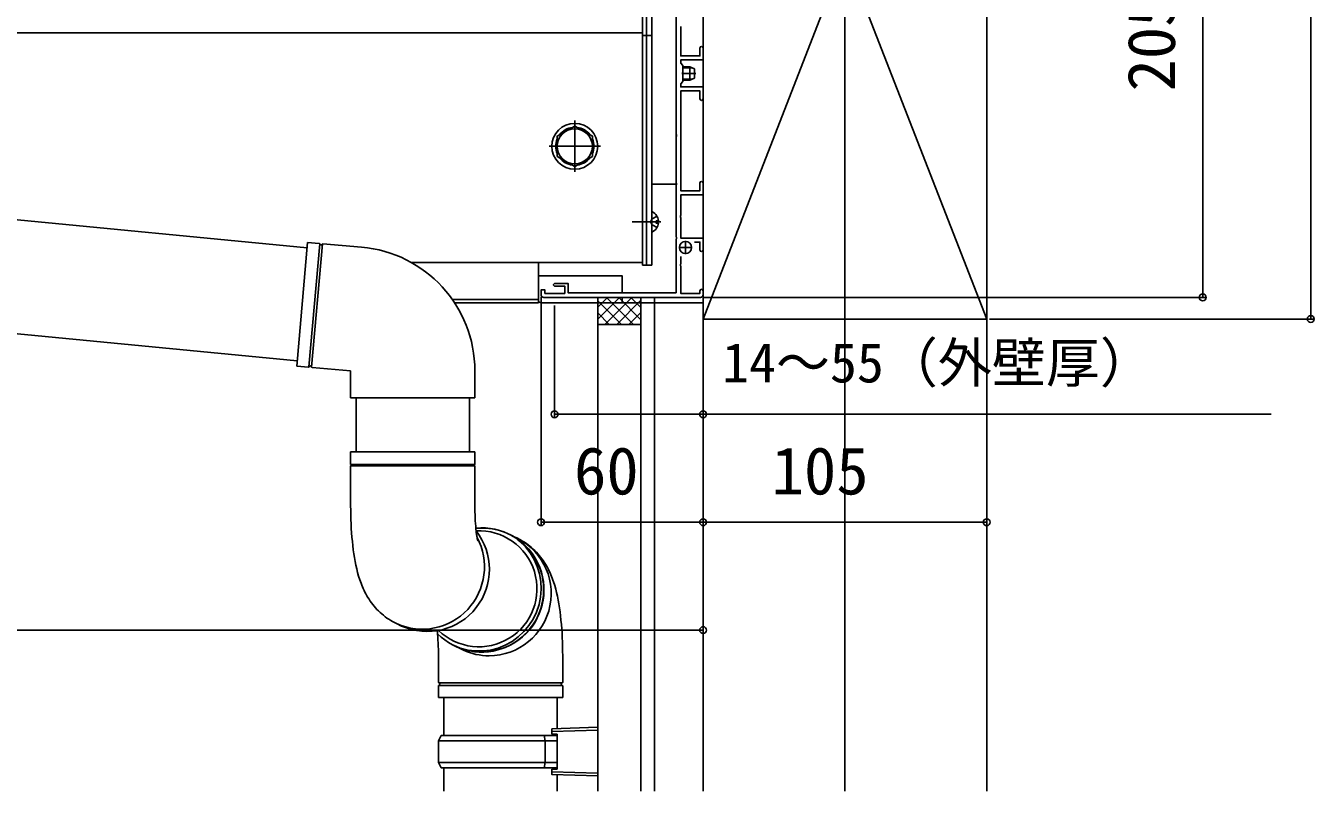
# Model space of a CAD drawing. Units: millimetres, scale not verified. Extents: x -1050 to 1050, y -1568 to 1559.
# Drawn here: x 176.7 to 653.8, y 50.5 to 334.2 of the extents above; entities that cross this region are included whole.
import ezdxf
from ezdxf.enums import TextEntityAlignment as Align

# ---------------------------------------------------------------- set-up
doc = ezdxf.new("R2010")
doc.units = ezdxf.units.MM
doc.header["$LTSCALE"] = 8
for name, color, linetype in [('0-3_YKK_11', 7, 'Continuous'), ('0-4_YKK_12', 2, 'Continuous'), ('0-5_YKK_13', 4, 'Continuous'), ('0-6_YKK_D', 6, 'Continuous'), ('0-8_YSS_K', 3, 'Continuous')]:
    doc.layers.add(name, color=color, linetype=linetype)
doc.styles.add('ＭＳ ゴシック', font='')
doc.styles.get('ＭＳ ゴシック').set_extended_font_data('MS Gothic')

msp = doc.modelspace()

# ---------------------------------------------------------------- linework, layer by layer
at = {"layer": '0-3_YKK_11'}
for p, q in [((421, 254.5), (421, 249.5)), ((418.5, 252), (423.5, 252)), ((427.5, 234.5), (427.5, 235.9)), ((368.5, 233.5), (426.5, 233.5))]:
    msp.add_line(p, q, dxfattribs=at)
for points in [[(417.5, 363.042), (417.5, 293.958), (417.62, 293.775), (417.62, 293.225), (417.5, 293.042), (417.5, 275.958), (417.62, 275.775), (417.62, 275.225), (417.5, 275.042), (417.5, 255.958), (417.62, 255.775), (417.62, 255.225), (417.5, 255.042), (417.5, 235.2), (377.5, 235.2), (377.5, 238.7), (372.5, 238.7), (372, 238.2), (372.5, 237.7), (376.3, 237.7), (376.3, 235), (368.9, 235), (368.9, 236.3), (367.5, 236.3), (367.5, 234.5)], [(426.3, 325.9), (426.3, 323), (419.2, 323), (419.2, 333.838)], [(427.5, 307.1), (427.5, 311.5), (419.2, 311.5), (419.2, 312.7), (420, 313.5), (420, 316.042), (419.88, 316.225), (419.88, 316.775), (420, 316.958), (420, 319.5), (419.2, 320.3), (419.2, 321.5), (427.5, 321.5), (427.5, 325.9)], [(426.3, 275.9), (426.3, 273), (419.2, 273), (419.2, 310), (426.3, 310), (426.3, 307.1)], [(427.5, 251.1), (427.5, 255.5), (419.2, 255.5), (419.2, 263.042), (419.08, 263.225), (419.08, 263.775), (419.2, 263.958), (419.2, 271.5), (427.5, 271.5), (427.5, 275.9)], [(424.273, 254), (426.3, 254), (426.3, 251.1)], [(426.3, 235.9), (426.3, 235), (419.2, 235), (419.2, 245.042), (419.08, 245.225), (419.08, 245.775), (419.2, 245.958), (419.2, 248.643)]]:
    msp.add_lwpolyline(points, dxfattribs=at)
for centre, radius, start, end in [((426.9, 325.9), 0.6, 90.00001, 179.99999), ((426.9, 325.9), 0.6, 0.00001, 89.99999), ((426.9, 307.1), 0.6, 180.00001, 269.99999), ((426.9, 307.1), 0.6, 270.00001, 359.99999), ((426.9, 275.9), 0.6, 90.00001, 179.99999), ((426.9, 275.9), 0.6, 0.00001, 89.99999), ((426.9, 251.1), 0.6, 180.00001, 269.99999), ((426.9, 251.1), 0.6, 270.00001, 359.99999), ((368.5, 234.5), 1, 180.00001, 269.99999), ((426.9, 235.9), 0.6, 90.00001, 179.99999), ((426.5, 234.5), 1, 270.00001, 359.99999), ((426.9, 235.9), 0.6, 0.00001, 89.99999)]:
    msp.add_arc(centre, radius, start, end, dxfattribs=at)
at = {"layer": '0-4_YKK_12'}
for p, q in [((480, 802.018), (480, 50.505)), ((-353.5, 331.5), (405, 331.5)), ((380, 280), (380, 299)), ((380, 296), (380, 283)), ((370.5, 289.5), (389.5, 289.5)), ((386.5, 289.5), (373.5, 289.5)), ((335.486, 231.501), (366.5, 231.501))]:
    msp.add_line(p, q, dxfattribs=at)
for points in [[(319.37, 246.5), (405, 246.5), (405, 411.5)], [(334.615, 232.783), (366.5, 232.783), (366.5, 231.501)]]:
    msp.add_lwpolyline(points, dxfattribs=at)
at = {"layer": '0-5_YKK_13'}
for p, q in [((427.5, 231.5), (427.5, 439.5)), ((405, 245.5), (405, 417.5)), ((406.5, 245.5), (406.5, 417.5)), ((408.5, 417.5), (408.5, 245.5)), ((417.5, 395.5), (417.5, 275.5)), ((406.5, 330.5), (405, 330.5)), ((408.5, 330.5), (406.5, 330.5)), ((419.7, 316.5), (424.8, 316.5)), ((420, 319), (422.6, 319)), ((420, 318.567), (423.52, 318.567)), ((422.6, 319), (424.3, 318.2)), ((422.6, 319), (422.6, 314)), ((424.3, 318.2), (424.3, 314.8)), ((420, 314.433), (423.52, 314.433)), ((420, 314), (422.6, 314)), ((424.3, 314.8), (422.6, 314)), ((-280.71, 306.166), (280.911, 251.882)), ((408.5, 275.5), (417.5, 275.5)), ((-284.37, 264.324), (277.25, 210.04)), ((408.042, 261.5), (408.651, 262.645)), ((408.5, 265.096), (408.5, 257.904)), ((410.466, 263.55), (408.651, 262.645)), ((411.898, 261.5), (401.182, 261.5)), ((408.042, 261.5), (408.651, 260.355)), ((410.466, 259.45), (408.651, 260.355)), ((410.978, 261.925), (410.1, 261.925)), ((277.076, 208.049), (281.085, 253.874)), ((281.085, 253.874), (285.398, 253.496)), ((281.567, 207.752), (285.56, 253.386)), ((282.564, 207.665), (286.556, 253.299)), ((286.735, 253.379), (301.009, 252.13)), ((366.5, 246.5), (366.5, 232.5)), ((367.5, 231.5), (427.5, 231.5)), ((397.5, 233.5), (397.5, 231.5)), ((277.076, 208.049), (281.389, 207.671)), ((282.725, 207.554), (297, 206.305)), ((297, 206.305), (297, 196.305)), ((343, 206.305), (343, 196.305)), ((299, 196.305), (299, 176.305)), ((341, 196.305), (341, 176.305)), ((297, 176.305), (297, 171.555)), ((297, 176.305), (342.605, 176.305)), ((342.605, 176.305), (343, 176.305)), ((343, 171.555), (343, 176.305)), ((343, 171.555), (297, 171.555)), ((297, 171.055), (297, 156.305)), ((297, 171.055), (342.605, 171.055)), ((342.605, 171.055), (343, 171.055)), ((343, 156.305), (343, 171.055)), ((314.027, 112.609), (315.866, 111.737)), ((329.503, 100.693), (329.503, 90.864)), ((336.064, 104.107), (338.777, 102.821)), ((375.503, 90.853), (375.503, 100.693)), ((348.254, 90.693), (329.599, 90.693)), ((375.401, 90.693), (329.599, 90.693)), ((375.401, 90.693), (348.254, 90.693)), ((329.503, 85.193), (329.503, 89.535)), ((329.503, 89.522), (329.503, 85.193)), ((375.412, 89.693), (329.599, 89.693)), ((375.503, 85.193), (375.503, 89.525)), ((375.503, 85.193), (375.503, 89.525)), ((375.503, 85.193), (329.503, 85.193)), ((331.5, 85.193), (331.5, 71.193)), ((373.5, 73.752), (373.5, 85.193)), ((371.5, 73.693), (388.5, 74.193)), ((371.5, 72.693), (371.5, 73.693)), ((388.5, 73.193), (371.5, 72.693)), ((373.5, 71.693), (373.5, 58.693)), ((388.5, 74.193), (388.5, 56.193)), ((330.5, 71.193), (329.5, 69.193)), ((369.023, 69.193), (329.5, 69.193)), ((330.5, 71.193), (368.593, 71.193)), ((369.023, 69.193), (368.593, 71.193)), ((368.593, 71.193), (373.5, 71.193)), ((373.5, 69.193), (369.023, 69.193)), ((329.5, 61.193), (369.023, 61.193)), ((331.5, 59.193), (331.5, 50.505)), ((373.5, 59.193), (368.593, 59.193)), ((369.023, 61.193), (373.5, 61.193)), ((371.5, 58.693), (373.5, 58.693)), ((371.5, 57.693), (371.5, 58.693)), ((371.5, 57.693), (388.5, 57.193)), ((373.5, 50.505), (373.5, 56.634))]:
    msp.add_line(p, q, dxfattribs=at)
msp.add_lwpolyline([(380, 297.006), (373.5, 293.253), (373.5, 285.747), (380, 281.994), (386.5, 285.747), (386.5, 293.253)], close=True, dxfattribs=at)
for points in [[(410.978, 261.075), (410.1, 261.075), (410.1, 261.925)], [(405, 245.5), (406.5, 245.5), (408.5, 245.5)], [(366.5, 241.5), (397.5, 241.5), (397.5, 235.2)], [(343, 196.305), (320, 196.305), (297, 196.305)], [(297, 156.305), (297.01, 154.603), (297.039, 152.905), (297.088, 151.217), (297.157, 149.542), (297.245, 147.886), (297.353, 146.252), (297.48, 144.644), (297.626, 143.065), (297.793, 141.517), (297.979, 140.002), (298.186, 138.52), (298.414, 137.07), (298.666, 135.653), (298.942, 134.264), (299.246, 132.9), (299.582, 131.556), (299.955, 130.226), (300.372, 128.904), (300.599, 128.244), (300.839, 127.584), (301.094, 126.924), (301.366, 126.263), (301.655, 125.601), (301.961, 124.939), (302.287, 124.277), (302.634, 123.616), (303.001, 122.956), (303.39, 122.3), (303.8, 121.648), (304.234, 121.002), (304.69, 120.363), (305.168, 119.733), (305.669, 119.113), (306.192, 118.505), (306.738, 117.911), (307.305, 117.331), (307.893, 116.768), (308.502, 116.223), (309.131, 115.695)], [(344.053, 143.317), (344.058, 143.301), (344.056, 143.31), (344.049, 143.34), (344.036, 143.386), (344.006, 143.511), (343.971, 143.664), (343.933, 143.849), (343.889, 144.071), (343.841, 144.328), (343.791, 144.616), (343.74, 144.93), (343.688, 145.269), (343.636, 145.632), (343.584, 146.016), (343.533, 146.42), (343.483, 146.843), (343.389, 147.739), (343.302, 148.692), (343.224, 149.693), (343.157, 150.736), (343.101, 151.811), (343.057, 152.912), (343.025, 154.033), (343.002, 156.306)], [(335.069, 104.585), (337.611, 103.558), (340.349, 102.842), (343.159, 102.481), (345.998, 102.481), (348.82, 102.842), (351.581, 103.558), (354.238, 104.617), (356.748, 106.003), (359.072, 107.694), (361.173, 109.664), (363.018, 111.881), (364.579, 114.31), (365.829, 116.914), (366.751, 119.65), (367.328, 122.477), (367.553, 125.349), (367.421, 128.22), (366.935, 131.047), (366.102, 133.783), (364.935, 136.387), (363.453, 138.816), (361.68, 141.033), (359.642, 143.003), (358.897, 143.609)], [(363.371, 141.303), (362.724, 141.812), (362.059, 142.301), (361.375, 142.767), (360.672, 143.206), (359.95, 143.617), (358.476, 144.39)], [(375.503, 100.693), (375.493, 102.395), (375.464, 104.093), (375.414, 105.782), (375.345, 107.456), (375.257, 109.112), (375.15, 110.746), (375.023, 112.354), (374.876, 113.933), (374.71, 115.481), (374.524, 116.997), (374.317, 118.479), (374.088, 119.928), (373.837, 121.346), (373.561, 122.734), (373.256, 124.098), (372.92, 125.442), (372.547, 126.772), (372.131, 128.094), (371.904, 128.754), (371.664, 129.414), (371.408, 130.074), (371.137, 130.736), (370.848, 131.397), (370.541, 132.059), (370.215, 132.721), (369.869, 133.383), (369.502, 134.042), (369.113, 134.698), (368.702, 135.35), (368.269, 135.997), (367.813, 136.635), (367.335, 137.266), (366.833, 137.885), (366.31, 138.493), (365.765, 139.088), (365.198, 139.667), (364.609, 140.23), (364, 140.776), (363.371, 141.303)], [(309.131, 115.695), (309.779, 115.187), (310.444, 114.697), (311.128, 114.232), (311.831, 113.793), (312.552, 113.382), (314.027, 112.609)], [(329.153, 110.024), (329.214, 108.879), (329.276, 107.734), (329.336, 106.587), (329.391, 105.433), (329.439, 104.268), (329.475, 103.088), (329.493, 101.895), (329.5, 100.691)], [(373.5, 71.693), (371.5, 71.693), (371.5, 72.693)], [(329.5, 69.193), (329.5, 61.193), (330.5, 59.193)], [(369.023, 69.193), (369.023, 61.193), (368.593, 59.193), (330.5, 59.193)], [(388.5, 56.193), (371.5, 56.693), (371.5, 57.693)]]:
    msp.add_lwpolyline(points, dxfattribs=at)
for centre, radius in [((380, 289.5), 8.5), ((380, 289.5), 6.5), ((421, 252), 2.25)]:
    msp.add_circle(centre, radius, dxfattribs=at)
for centre, radius, start, end in [((380, 289.5), 7.05, 97.21814, 142.78186), ((380, 289.5), 7.05, 37.21814, 82.78186), ((380, 289.5), 7.05, 157.21814, 202.78186), ((380, 289.5), 7.05, 337.21814, 22.78186), ((380, 289.5), 7.05, 217.21814, 262.78186), ((380, 289.5), 7.05, 277.21814, 322.78186), ((408.654, 265.096), 0.154, 62.71904, 180), ((406.8, 261.5), 4.2, 5.80773, 62.71904), ((408.654, 257.904), 0.154, 180, 297.28096), ((406.8, 261.5), 4.2, 297.28096, 354.19227), ((285.381, 253.297), 0.2, 11.60155, 85), ((286.066, 253.438), 0.5, 191.60155, 338.39845), ((286.717, 253.18), 0.2, 85, 158.39845), ((297, 206.305), 46, 0, 85), ((367.5, 232.5), 1, 180, 270), ((281.406, 207.87), 0.2, 265, 338.39845), ((282.057, 207.613), 0.5, 11.60155, 158.39845), ((282.743, 207.754), 0.2, 191.60155, 265), ((297, 171.305), 0.25, 270, 90), ((343, 171.305), 0.25, 90, 270), ((345.536, 125.101), 23.032, 245.71754, 95.41883), ((345.848, 125.409), 22.583, 358.79644, 96.28276), ((323.49, 133.634), 23.056, 245.65799, 28.22398), ((325.331, 132.764), 23.058, 245.76559, 38.14355), ((344.494, 125.549), 21.503, 225.95441, 92.74847), ((348.197, 123.75), 23.058, 270.1488, 67.3002), ((345.463, 125.061), 22.964, 224.97023, 359.68511), ((348.244, 122.813), 22.12, 244.66039, 270.03274), ((329.703, 90.864), 0.2, 180.00538, 253.40383), ((329.503, 90.193), 0.5, 286.60693, 73.40383), ((375.503, 90.196), 0.5, 106.56141, 253.43859), ((375.303, 90.867), 0.2, 286.56141, 0), ((329.703, 89.522), 0.2, 106.60693, 180.00538), ((375.303, 89.525), 0.2, 0, 73.43859)]:
    msp.add_arc(centre, radius, start, end, dxfattribs=at)
at = {"layer": '0-6_YKK_D'}
for p, q in [((652.5, 225.5), (652.5, 495.5)), ((612.5, 438.5), (612.5, 233.5)), ((367.5, 233.7), (367.5, 149.201)), ((372.5, 230.5), (372.5, 189.201)), ((427.5, 233.5), (613.5, 233.5)), ((533.5, 225.5), (653.5, 225.5)), ((427.5, 150.201), (367.5, 150.201)), ((427.5, 150.201), (532.5, 150.201)), ((-427.5, 110.201), (427.5, 110.201))]:
    msp.add_line(p, q, dxfattribs=at)
msp.add_lwpolyline([(372.5, 190.201), (427.5, 190.201), (637.827, 190.201)], dxfattribs=at)
for centre in [(612.5, 233.5), (652.5, 225.5), (372.5, 190.201), (427.5, 190.201), (367.5, 150.201), (427.5, 150.201), (427.5, 150.201), (532.5, 150.201), (427.5, 110.201)]:
    msp.add_circle(centre, 1.275, dxfattribs=at)
at = {"layer": '0-8_YSS_K'}
for p, q in [((427.5, 50.505), (427.5, 495.5)), ((532.5, 495.5), (427.5, 225.5)), ((427.5, 495.5), (532.5, 225.5)), ((388.5, 50.505), (388.5, 233.5)), ((388.5, 229.907), (392.093, 233.5)), ((388.5, 225.417), (396.583, 233.5)), ((397.267, 223.5), (388.5, 232.267)), ((391.073, 223.5), (401.073, 233.5)), ((401.758, 223.5), (391.758, 233.5)), ((395.563, 223.5), (404.5, 232.437)), ((404.5, 225.248), (396.248, 233.5)), ((404.5, 229.738), (400.738, 233.5)), ((404.5, 50.505), (404.5, 233.5)), ((409.5, 50.505), (409.5, 233.5)), ((392.777, 223.5), (388.5, 227.777)), ((400.053, 223.5), (404.5, 227.947)), ((532.5, 225.5), (532.5, 50.505)), ((388.5, 223.5), (404.5, 223.5))]:
    msp.add_line(p, q, dxfattribs=at)
msp.add_lwpolyline([(427.5, 495.5), (532.5, 495.5), (532.5, 225.5), (427.5, 225.5)], close=True, dxfattribs=at)

# ---------------------------------------------------------------- texts
at = {"layer": '0-6_YKK_D', "style": 'ＭＳ ゴシック'}
msp.add_text('205', height=17.6, rotation=90, dxfattribs=at).set_placement((607.5, 309.818), align=Align.BOTTOM_LEFT)
for s, height, p in [('14～55（外壁厚）', 14.66, (434.532, 197.587)), ('60', 17.6, (379.705, 155.201)), ('105', 17.6, (452.864, 155.201))]:
    msp.add_text(s, height=height, dxfattribs=at).set_placement(p, align=Align.BOTTOM_LEFT)

doc.saveas('drawing.dxf')
